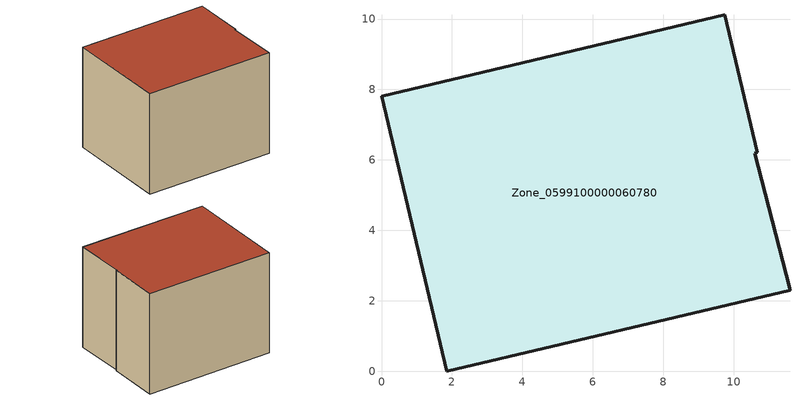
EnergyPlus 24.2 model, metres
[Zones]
Zone_0599100000060780
 floor ground (C_G): 10.6,6.19 11.59,2.36 11.6,2.3 1.85,0 0,7.81 9.75,10.12 10.68,6.21 z0
 wall outside (C_F): 11.6,2.3 11.59,2.36 10.6,6.19 10.68,6.21 9.75,10.12 0,7.81 1.85,0 11.6,2.3 z0:7.91
 roof outside (C_R): 11.59,2.36 10.6,6.19 10.68,6.21 9.75,10.12 0,7.81 1.85,0 11.6,2.3 z7.91
[BUILDING]
Pand.0599100000060780: North Axis=0; Terrain=City; Loads Convergence Tolerance Value=0.04; Temperature Convergence Tolerance Value=0.4; Solar Distribution=FullExterior; Maximum Number of Warmup Days=25; Minimum Number of Warmup Days=1
[Site:Location]
Rotterdam.The.Hague.AP_ZH_NLD Design_Conditions: Latitude=51.96; Longitude=4.45; Time Zone=1; Elevation=-4.5
[SITE:GROUNDTEMPERATURE:BUILDINGSURFACE]
18, 18, 18, 18, 18, 18, 18, 18, 18, 18, 18, 18
[MATERIAL] Thermal Absorptance=0.9; Solar Absorptance=0.7; Visible Absorptance=0.7
Name | Roughness | Thickness | Conductivity | Density | Specific Heat
G.D.1965 | MediumSmooth | 0.15 | 1 | 540 | 1210
F.D.1965 | Rough | 0.3 | 0.857143 | 1920 | 840
R.D.1965 | MediumRough | 0.2 | 0.08 | 1500 | 1000
[CONSTRUCTION]
C_G: G.D.1965
C_F: F.D.1965
C_R: R.D.1965
[ZONE]
Zone_0599100000060780: Type=1; Multiplier=1; Ceiling Height=Autocalculate; Volume=Autocalculate; Floor Area=autocalculate; Part of Total Floor Area=Yes
[ZONEINFILTRATION:DESIGNFLOWRATE]
Infil_Zone_0599100000060780: Zone or ZoneList or Space or SpaceList=Zone_0599100000060780; Schedule=AlwaysOn; Design Flow Rate Calculation Method=Flow/Area; Flow Rate per Floor Area=0.0042; Constant Term Coefficient=1; Temperature Term Coefficient=0; Velocity Term Coefficient=0; Velocity Squared Term Coefficient=0
[HVACTEMPLATE:ZONE:IDEALLOADSAIRSYSTEM]
Zone_0599100000060780: Maximum Heating Supply Air Temperature=50; Minimum Cooling Supply Air Temperature=13; Maximum Heating Supply Air Humidity Ratio=0.0156; Minimum Cooling Supply Air Humidity Ratio=0.0077; Heating Limit=NoLimit; Cooling Limit=NoLimit; Dehumidification Control Type=ConstantSensibleHeatRatio; Cooling Sensible Heat Ratio=0.7; Dehumidification Setpoint=60; Humidification Control Type=None; Humidification Setpoint=30; Outdoor Air Method=None; Outdoor Air Flow Rate per Person=0.00944; Outdoor Air Flow Rate per Zone Floor Area=0; Outdoor Air Flow Rate per Zone=0; Demand Controlled Ventilation Type=None; Outdoor Air Economizer Type=NoEconomizer; Heat Recovery Type=None; Sensible Heat Recovery Effectiveness=0.7; Latent Heat Recovery Effectiveness=0.65
[ZONECONTROL:THERMOSTAT]
ThermostatControl_Zone_0599100000060780: Zone or ZoneList=Zone_0599100000060780; Control Type Schedule=DualSetpointControlType; Control 1=Thermostat_Zone_0599100000060780; Temperature Difference Between Cutout And Setpoint=0
[THERMOSTATSETPOINT:DUALSETPOINT]
Thermostat_Zone_0599100000060780: Heating Setpoint Temperature Schedule=HeatingSetpoint_Zone_0599100000060780; Cooling Setpoint Temperature Schedule=CoolingSetpoint_Zone_0599100000060780
[SCHEDULE:COMPACT]
HeatingSetpoint_Zone_0599100000060780: Through: 12/31, For: AllDays, Until: 24:00, 21
CoolingSetpoint_Zone_0599100000060780: Through: 12/31, For: AllDays, Until: 24:00, 24
DualSetpointControlType: Through: 12/31, For: AllDays, Until: 24:00, 4
AlwaysOn: Through: 12/31, For: AllDays, Until: 24:00, 1
